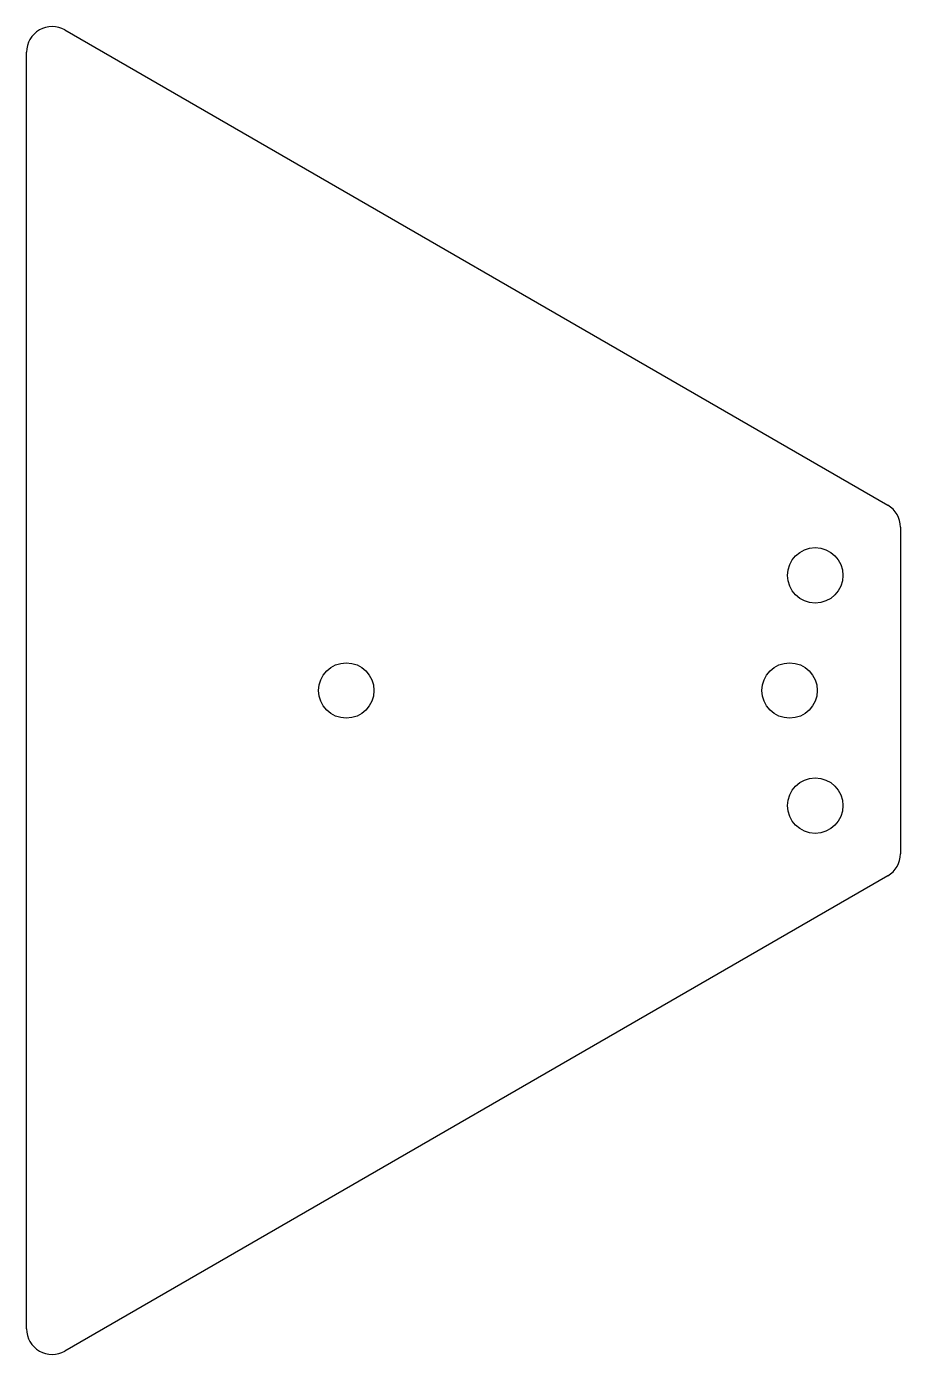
# Model space of a CAD drawing. Header units: millimetres. Extents: x 4 to 209, y 4 to 316.
import ezdxf

# ---------------------------------------------------------------- set-up
doc = ezdxf.new("R2010")
doc.units = ezdxf.units.MM
doc.layers.add('CUT', color=7, linetype='Continuous', lineweight=25)

msp = doc.modelspace()

# ---------------------------------------------------------------- linework, layer by layer
at = {"layer": 'CUT', "color": 3}
for p, q in [((13.34, 314.96), (206.34, 203.53)), ((4.34, 10.34), (4.34, 309.76)), ((209.34, 198.33), (209.34, 121.77)), ((206.34, 116.57), (13.34, 5.14))]:
    msp.add_line(p, q, dxfattribs=at)
for centre in [(189.34, 187.05), (79.34, 160.05), (183.34, 160.05), (189.34, 133.05)]:
    msp.add_circle(centre, 6.5, dxfattribs=at)
for centre, start, end in [((10.34, 309.76), 60, 180), ((203.34, 198.33), 0, 60), ((203.34, 121.77), 300, 0), ((10.34, 10.34), 180, 300)]:
    msp.add_arc(centre, 6, start, end, dxfattribs=at)

doc.saveas('drawing.dxf')
